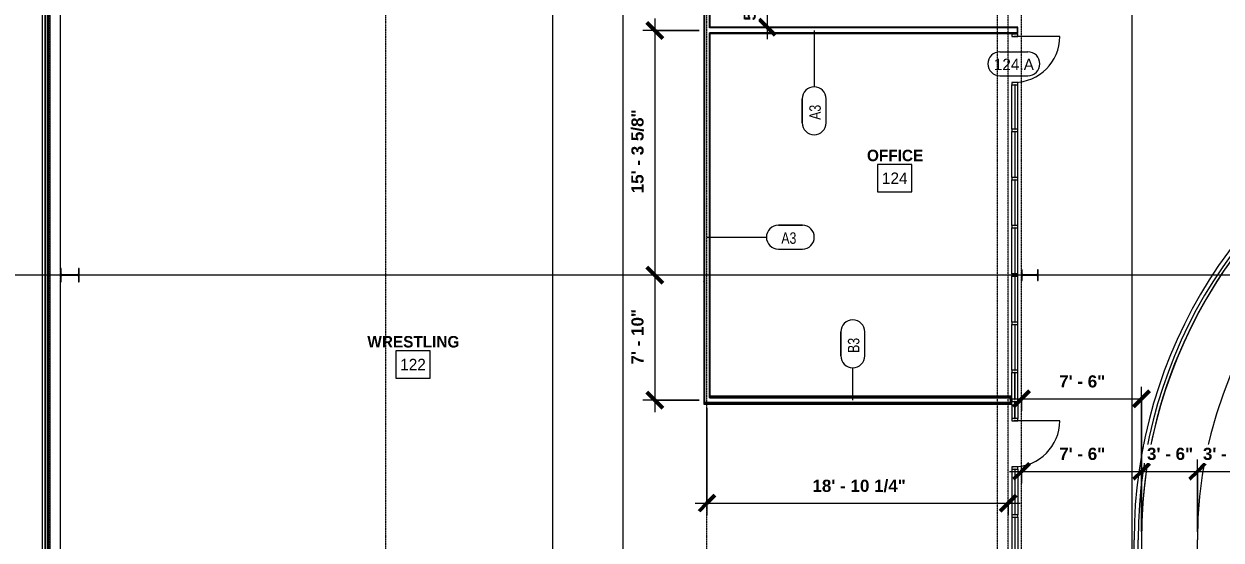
# Model space of a CAD drawing. Header units: inches. Extents: x 21592 to 24810, y -23179 to -20467.
# Drawn here: x 22042 to 22941, y -21584 to -21197 of the extents above; entities that cross this region are included whole.
import ezdxf

# ---------------------------------------------------------------- set-up
doc = ezdxf.new("R2010")
doc.units = ezdxf.units.IN
doc.header["$MEASUREMENT"] = 0
doc.linetypes.add('Grid Line 1_2_', pattern=[0.875, 0.5, -0.125, 0.125, -0.125])
for name, color, linetype, lineweight in [('A-ANNO-DIMS', 211, 'Continuous', 9), ('A-ANNO-DIMS-96', 211, 'Continuous', 9), ('A-AREA-IDEN', 2, 'Continuous', 9), ('A-DOOR', 31, 'Continuous', 20), ('A-DOOR-IDEN', 31, 'Continuous', 9), ('A-FLOR', 192, 'Continuous', 20), ('A-FLOR-HRAL', 11, 'Continuous', 20), ('A-FLOR-OTLN', 90, 'Continuous', 140), ('A-GLAZ-CURT', 52, 'Continuous', 20), ('A-GLAZ-CWMG', 51, 'Continuous', 20), ('A-WALL', 113, 'Continuous', 20), ('A-WALL-IDEN', 211, 'Continuous', 9), ('A-WALL-PATT', 111, 'Continuous', 50), ('G-ANNO-SYMB', 111, 'Continuous', 9), ('I-WALL', 2, 'Continuous', 20), ('L-SITE-WALL', 31, 'Continuous', 20), ('S-BEAM', 12, 'Continuous', 20), ('S-COLS', 52, 'Continuous', 20), ('S-GRID', 1, 'Continuous', 9)]:
    doc.layers.add(name, color=color, linetype=linetype, lineweight=lineweight)
doc.styles.add('Arial_B', font='arialbd.ttf', dxfattribs={"height": 9.132806})
doc.styles.add('Century Gothic', font='GOTHIC.TTF', dxfattribs={"height": 8.622671})
doc.styles.add('Century Gothic_1', font='GOTHIC.TTF', dxfattribs={"width": 0.8, "height": 8.622671})
doc.styles.add('Century Gothic_B', font='GOTHICB.TTF', dxfattribs={"height": 8.616719})
doc.dimstyles.new('OD_Dimension', dxfattribs={"dimscale": 12, "dimtxt": 9, "dimasz": 1, "dimexe": 0.75, "dimexo": 0.5, "dimgap": 0.5, "dimtad": 1, "dimdec": 3, "dimrnd": 0.125, "dimzin": 1, "dimdsep": 46, "dimlunit": 4, "dimtxsty": 'Arial_B', "dimblk1": 'OBLIQUE', "dimblk2": 'OBLIQUE', "dimsah": 1, "dimcen": 0.09, "dimdle": 0.75, "dimazin": 0, "dimtfac": 1, "dimtdec": 4, "dimtix": 1, "dimtmove": 0, "dimatfit": 3, "dimfxl": 1, "dimtvp": 1, "dimtfill": 1, "dimfrac": 2, "dimtolj": 1, "dimtzin": 0, "dimlwd": 13, "dimlwe": 13, "dimarcsym": 2})
doc.dimstyles.new('OD_Dimension_2', dxfattribs={"dimscale": 12, "dimtxt": 9, "dimasz": 1, "dimexe": 0.75, "dimexo": 0.5, "dimgap": 0.5, "dimtad": 1, "dimdec": 3, "dimrnd": 0.125, "dimzin": 1, "dimdsep": 46, "dimlunit": 4, "dimtxsty": 'Arial_B', "dimblk1": 'OBLIQUE', "dimblk2": 'OBLIQUE', "dimsah": 1, "dimcen": 0.09, "dimdle": 0.75, "dimazin": 0, "dimtfac": 1, "dimtdec": 4, "dimtix": 1, "dimtmove": 0, "dimatfit": 3, "dimfxl": 1, "dimtvp": 1, "dimtfill": 1, "dimfrac": 2, "dimtolj": 1, "dimtzin": 0, "dimlwd": 13, "dimlwe": 13, "dimarcsym": 2})
doc.dimstyles.new('OD_Dimension_3', dxfattribs={"dimscale": 12, "dimtxt": 9, "dimasz": 1, "dimexe": 0.75, "dimexo": 0.5, "dimgap": 0.5, "dimtad": 1, "dimdec": 3, "dimrnd": 0.125, "dimzin": 1, "dimdsep": 46, "dimlunit": 4, "dimtxsty": 'Arial_B', "dimblk1": 'OBLIQUE', "dimblk2": 'OBLIQUE', "dimsah": 1, "dimcen": 0.09, "dimdle": 0.75, "dimazin": 0, "dimtfac": 1, "dimtdec": 4, "dimtix": 1, "dimtmove": 0, "dimatfit": 3, "dimfxl": 1, "dimtvp": 1, "dimtfill": 1, "dimfrac": 2, "dimtolj": 1, "dimtzin": 0, "dimlwd": 13, "dimlwe": 13, "dimarcsym": 2})
pattern_1 = [(45, (0, 0), (-9.503515, 9.503515), []), (45, (0, 14.4), (-9.503515, 9.503515), [])]
pattern_2 = [(0, (0, 0), (30.72, 7.68), [1.267, -21.773, 1.267, -21.773, -122.88]), (0, (0, 0), (30.72, 7.68), [-46.08, 1.267, -44.813, 1.267, -21.773, -53.76]), (0, (0, 0), (30.72, 7.68), [-115.2, 1.267, -14.093, 1.267, -37.133]), (120, (11.52, 3.84), (-22.0110751, 22.7643004), [1.267, -21.773, 1.267, -21.773, -122.88]), (120, (11.52, 3.84), (-22.0110751, 22.7643004), [-46.08, 1.267, -44.813, 1.267, -21.773, -53.76]), (120, (11.52, 3.84), (-22.0110751, 22.7643004), [-115.2, 1.267, -14.093, 1.267, -37.133]), (240, (15.36, 19.2), (-8.7089249, -30.4443004), [1.267, -21.773, 1.267, -21.773, -122.88]), (240, (15.36, 19.2), (-8.7089249, -30.4443004), [-46.08, 1.267, -44.813, 1.267, -21.773, -53.76]), (240, (15.36, 19.2), (-8.7089249, -30.4443004), [-115.2, 1.267, -14.093, 1.267, -37.133])]

# ---------------------------------------------------------------- blocks, each defined once
blk = doc.blocks.new('Rectangular Mullion - Profile_Polycarbonate_Lower-1836398-Enlarged First Floor Plan _West_')
at = {"layer": 'A-GLAZ-CWMG', "color": 43, "lineweight": 13}
for p, q in [((22058.04, -21185.12), (22058.46, -21185.12)), ((22058.04, -21646.43), (22058.04, -21185.12)), ((22060.04, -21185.12), (22060.54, -21185.12)), ((22060.54, -21646.43), (22060.54, -21185.12))]:
    blk.add_line(p, q, dxfattribs=at)
at = {"layer": 'A-GLAZ-CWMG', "color": 10, "lineweight": 13}
for p, q in [((22058.46, -21185.12), (22060.04, -21185.12)), ((22058.46, -21646.43), (22058.46, -21185.12)), ((22060.04, -21646.43), (22060.04, -21185.12)), ((22060.04, -21646.43), (22058.46, -21646.43))]:
    blk.add_line(p, q, dxfattribs=at)
blk = doc.blocks.new('Top Rail Type - Top Rail_Internal_-939601-Enlarged First Floor Plan _West_')
at = {"layer": 'A-FLOR-HRAL', "color": 43, "lineweight": 13}
for p, q in [((22875.87, -21898.78), (22875.87, -21583.81)), ((22878.91, -21898.78), (22878.91, -21583.81))]:
    blk.add_line(p, q, dxfattribs=at)
for radius, start in [(365.52, 115.441), (362.48, 115.13728)]:
    blk.add_arc((23241.39, -21583.81), radius, start, 180, dxfattribs=at)
blk = doc.blocks.new('Girt_C - 8_D-1405510-Enlarged First Floor Plan _West_')
at = {"layer": 'S-BEAM', "color": 43, "lineweight": 13}
for p, q in [((22061.64, -21143.68), (22061.64, -21646.84)), ((22069.64, -21380.05), (22069.64, -21148.8)), ((22069.64, -21621.3), (22069.64, -21390.05)), ((22069.64, -21646.84), (22069.64, -21631.3)), ((22069.25, -21647.23), (22062.03, -21647.23))]:
    blk.add_line(p, q, dxfattribs=at)
blk = doc.blocks.new('Door_Single_Storefront - one-1371409-Enlarged First Floor Plan _West_')
at = {"layer": 'A-DOOR', "color": 43, "lineweight": 13}
blk.add_line((-17.21875, 34.4375), (-17.21875, 0), dxfattribs=at)
blk.add_arc((-17.21875, 0), 34.4375, 360, 90, dxfattribs=at)
blk = doc.blocks.new('System Panel - Interior Glazing-1220306-Enlarged First Floor Plan _West_')
at = {"layer": 'A-GLAZ-CURT', "color": 7}
for p, q in [((17.21875, 0.9375), (-17.21875, 0.9375)), ((-17.21875, 0.9375), (-17.21875, 0.5625)), ((-17.21875, 0.5625), (17.21875, 0.5625)), ((17.21875, 0.5625), (17.21875, 0.9375))]:
    blk.add_line(p, q, dxfattribs=at)
blk = doc.blocks.new('Rectangular Mullion - Interior 1_75_ x 4_5_-1214730-Enlarged First Floor Plan _West_')
at = {"layer": 'A-GLAZ-CWMG', "color": 43, "lineweight": 13}
for p, q in [((22799.52, -22650.74), (22799.52, -22616.3)), ((22804.02, -22650.74), (22804.02, -22616.3))]:
    blk.add_line(p, q, dxfattribs=at)
blk = doc.blocks.new('Rectangular Mullion - Interior 1_75_ x 4_5_-1835424-Enlarged First Floor Plan _West_')
at = {"layer": 'A-GLAZ-CWMG', "color": 7}
for p, q in [((0, 1.5), (-1.75, 1.5)), ((-1.75, 1.5), (-1.75, -3)), ((0, -3), (0, 1.5)), ((-1.75, -3), (0, -3))]:
    blk.add_line(p, q, dxfattribs=at)
blk = doc.blocks.new('Rectangular Mullion - Interior 1_75_ x 4_5_-1220285-Enlarged First Floor Plan _West_')
at = {"layer": 'A-GLAZ-CWMG', "color": 7}
for p, q in [((-0.875, 1.5), (0.875, 1.5)), ((-0.875, -3), (-0.875, 1.5)), ((0.875, 1.5), (0.875, -3)), ((0.875, -3), (-0.875, -3))]:
    blk.add_line(p, q, dxfattribs=at)
blk = doc.blocks.new('System Panel - Interior Glazing-1870418-Enlarged First Floor Plan _West_')
at = {"layer": 'A-GLAZ-CURT', "color": 7}
for p, q in [((9.94, 0.94), (-9.94, 0.94)), ((-9.94, 0.94), (-9.94, 0.56)), ((-9.94, 0.56), (9.94, 0.56)), ((9.94, 0.56), (9.94, 0.94))]:
    blk.add_line(p, q, dxfattribs=at)
blk = doc.blocks.new('Rectangular Mullion - Interior 1_75_ x 4_5_-1870416-Enlarged First Floor Plan _West_')
at = {"layer": 'A-GLAZ-CWMG', "color": 43, "lineweight": 13}
for p, q in [((22784.14, -21476.05), (22784.14, -21458.3)), ((22788.64, -21478.18), (22788.64, -21458.3))]:
    blk.add_line(p, q, dxfattribs=at)
blk = doc.blocks.new('System Panel - Interior Glazing-1835623-Enlarged First Floor Plan _West_')
at = {"layer": 'A-GLAZ-CURT', "color": 7}
for p, q in [((16.71875, 0.9375), (-16.71875, 0.9375)), ((-16.71875, 0.9375), (-16.71875, 0.5625)), ((-16.71875, 0.5625), (16.71875, 0.5625)), ((16.71875, 0.5625), (16.71875, 0.9375))]:
    blk.add_line(p, q, dxfattribs=at)
blk = doc.blocks.new('Rectangular Mullion - Interior 1_75_ x 4_5_-1835621-Enlarged First Floor Plan _West_')
at = {"layer": 'A-GLAZ-CWMG', "color": 43, "lineweight": 13}
for p, q in [((22784.14, -21275.62), (22784.14, -21242.18)), ((22788.64, -21275.62), (22788.64, -21242.18))]:
    blk.add_line(p, q, dxfattribs=at)
blk = doc.blocks.new('Rectangular Mullion - Interior 1_75_ x 4_5_-1314720-Enlarged First Floor Plan _West_')
at = {"layer": 'A-GLAZ-CWMG', "color": 7}
for p, q in [((-0.875, 1.5), (0.875, 1.5)), ((-0.875, -3), (-0.875, 1.5)), ((0.875, 1.5), (0.875, -3)), ((0.875, -3), (-0.875, -3))]:
    blk.add_line(p, q, dxfattribs=at)
blk = doc.blocks.new('Rectangular Mullion - Interior 1_75_ x 4_5_-1220307-Enlarged First Floor Plan _West_')
at = {"layer": 'A-GLAZ-CWMG', "color": 7}
for p, q in [((-1.75, 1.5), (0, 1.5)), ((-1.75, -3), (-1.75, 1.5)), ((0, 1.5), (0, -3)), ((0, -3), (-1.75, -3))]:
    blk.add_line(p, q, dxfattribs=at)
blk = doc.blocks.new('System Panel - Interior Glazing-1220293-Enlarged First Floor Plan _West_')
at = {"layer": 'A-GLAZ-CURT', "color": 7}
for p, q in [((17.21875, -0.5625), (-17.21875, -0.5625)), ((-17.21875, -0.5625), (-17.21875, -0.9375)), ((-17.21875, -0.9375), (17.21875, -0.9375)), ((17.21875, -0.9375), (17.21875, -0.5625))]:
    blk.add_line(p, q, dxfattribs=at)
blk = doc.blocks.new('System Panel - Interior Glazing-1870824-Enlarged First Floor Plan _West_')
at = {"layer": 'A-GLAZ-CURT', "color": 7}
for p, q in [((17.21875, -0.5625), (-17.21875, -0.5625)), ((-17.21875, -0.5625), (-17.21875, -0.9375)), ((-17.21875, -0.9375), (17.21875, -0.9375)), ((17.21875, -0.9375), (17.21875, -0.5625))]:
    blk.add_line(p, q, dxfattribs=at)
blk = doc.blocks.new('Rectangular Mullion - Interior 1_75_ x 4_5_-1179494-Enlarged First Floor Plan _West_')
at = {"layer": 'A-GLAZ-CWMG', "color": 43, "lineweight": 13}
for p, q in [((24208.58, -22362.3), (24243.02, -22362.3)), ((24208.58, -22366.8), (24243.02, -22366.8))]:
    blk.add_line(p, q, dxfattribs=at)
blk = doc.blocks.new('Rectangular Mullion - Interior 1_75_ x 4_5_-1220290-Enlarged First Floor Plan _West_')
at = {"layer": 'A-GLAZ-CWMG', "color": 7}
for p, q in [((-0.875, 3), (0.875, 3)), ((-0.875, -1.5), (-0.875, 3)), ((0.875, 3), (0.875, -1.5)), ((0.875, -1.5), (-0.875, -1.5))]:
    blk.add_line(p, q, dxfattribs=at)
blk = doc.blocks.new('Door_Single_Storefront - one-1371407-Enlarged First Floor Plan _West_')
at = {"layer": 'A-DOOR', "color": 43, "lineweight": 13}
blk.add_line((-17.21875, 34.4375), (-17.21875, 0), dxfattribs=at)
blk.add_arc((-17.21875, 0), 34.4375, 360, 90, dxfattribs=at)
blk = doc.blocks.new('Rectangular Mullion - Interior 1_75_ x 4_5_-1870858-Enlarged First Floor Plan _West_')
at = {"layer": 'A-GLAZ-CWMG', "color": 43, "lineweight": 13}
for p, q in [((22784.14, -21530.68), (22784.14, -21565.12)), ((22788.64, -21530.68), (22788.64, -21565.12))]:
    blk.add_line(p, q, dxfattribs=at)
blk = doc.blocks.new('System Panel - Interior Glazing-1870739-Enlarged First Floor Plan _West_')
at = {"layer": 'A-GLAZ-CURT', "color": 7}
for p, q in [((6.41, -0.56), (-6.41, -0.56)), ((-6.41, -0.56), (-6.41, -0.94)), ((-6.41, -0.94), (6.41, -0.94)), ((6.41, -0.94), (6.41, -0.56))]:
    blk.add_line(p, q, dxfattribs=at)
blk = doc.blocks.new('Rectangular Mullion - Interior 1_75_ x 4_5_-1870859-Enlarged First Floor Plan _West_')
at = {"layer": 'A-GLAZ-CWMG', "color": 43, "lineweight": 13}
for p, q in [((22784.14, -21482.05), (22784.14, -21492.74)), ((22788.64, -21479.93), (22788.64, -21492.74))]:
    blk.add_line(p, q, dxfattribs=at)
blk = doc.blocks.new('DIMBLOCK8-Enlarged First Floor Plan _West_')
at = {"layer": 'A-ANNO-DIMS-96', "lineweight": 50}
for p, q in [((22516.03, -21201.37), (22510.03, -21195.37)), ((22516.03, -21201.37), (22522.03, -21207.37)), ((22516.03, -21385.05), (22510.03, -21379.05)), ((22516.03, -21385.05), (22522.03, -21391.05))]:
    blk.add_line(p, q, dxfattribs=at)
at = {"layer": 'A-ANNO-DIMS-96', "lineweight": 13}
for p, q in [((22516.03, -21192.37), (22516.03, -21385.05)), ((22549.14, -21201.37), (22507.03, -21201.37)), ((22516.03, -21201.37), (22549.14, -21201.37)), ((22518.52, -21385.05), (22507.03, -21385.05)), ((22516.03, -21385.05), (22518.52, -21385.05))]:
    blk.add_line(p, q, dxfattribs=at)
at = {"layer": 'A-ANNO-DIMS-96', "color": 0, "lineweight": 13, "insert": (22498.33, -21323.71), "char_height": 9.1328, "width": 73.2, "attachment_point": 1, "rotation": 90, "line_spacing_factor": 0.938532, "style": 'Arial_B', "bg_fill": 3, "box_fill_scale": 1.25, "bg_fill_color": 0, "bg_fill_transparency": 0}
blk.add_mtext('15\' - 3 5/8"', dxfattribs=at)
blk = doc.blocks.new('_Oblique')
at = {"color": 0, "linetype": 'ByBlock', "lineweight": -2}
blk.add_line((-0.5, -0.5), (0.5, 0.5), dxfattribs=at)
blk = doc.blocks.new('DIMBLOCK9-Enlarged First Floor Plan _West_')
at = {"layer": 'A-ANNO-DIMS-96', "lineweight": 50}
for p, q in [((22516.03, -21385.05), (22510.03, -21379.05)), ((22516.03, -21385.05), (22522.03, -21391.05)), ((22516.03, -21479.05), (22510.03, -21473.05)), ((22516.03, -21479.05), (22522.03, -21485.05))]:
    blk.add_line(p, q, dxfattribs=at)
at = {"layer": 'A-ANNO-DIMS-96', "lineweight": 13}
for p, q in [((22518.52, -21385.05), (22507.03, -21385.05)), ((22516.03, -21385.05), (22516.03, -21488.05)), ((22516.03, -21385.05), (22518.52, -21385.05)), ((22549.14, -21479.05), (22507.03, -21479.05)), ((22516.03, -21479.05), (22549.14, -21479.05))]:
    blk.add_line(p, q, dxfattribs=at)
at = {"layer": 'A-ANNO-DIMS-96', "color": 0, "lineweight": 13, "insert": (22498.33, -21452.27), "char_height": 9.133, "width": 48.5143, "attachment_point": 1, "rotation": 90, "line_spacing_factor": 0.938532, "style": 'Arial_B', "bg_fill": 3, "box_fill_scale": 1.25, "bg_fill_color": 0, "bg_fill_transparency": 0}
blk.add_mtext('7\' - 10"', dxfattribs=at)
blk = doc.blocks.new('Wall Tag - 1_4_-1369832-Enlarged First Floor Plan _West_')
at = {"layer": 'A-WALL-IDEN', "color": 153}
for p, q in [((-0.0822, 0.0968), (0.1053, 0.0968)), ((0.1053, 0.0968), (-0.0822, 0.0968)), ((-0.0822, -0.0907), (0.1053, -0.0907)), ((-0.0822, -0.0907), (0.1053, -0.0907))]:
    blk.add_line(p, q, dxfattribs=at)
for centre, start, end in [((-0.0822, 0.0031), 90, 270), ((-0.0822, 0.0031), 90, 270), ((0.1053, 0.0031), 270, 90), ((0.1053, 0.0031), 270, 90)]:
    blk.add_arc(centre, 0.0937, start, end, dxfattribs=at)
blk = doc.blocks.new('DIMBLOCK21-Enlarged First Floor Plan _West_')
at = {"layer": 'A-ANNO-DIMS-96', "lineweight": 13}
for p, q in [((22600.28, -21126.18), (22600.28, -21207.93)), ((22602.77, -21135.18), (22591.28, -21135.18)), ((22600.28, -21135.18), (22602.77, -21135.18)), ((22602.77, -21198.93), (22591.28, -21198.93)), ((22600.28, -21198.93), (22602.77, -21198.93))]:
    blk.add_line(p, q, dxfattribs=at)
at = {"layer": 'A-ANNO-DIMS-96', "lineweight": 50}
for p, q in [((22600.28, -21135.18), (22594.28, -21129.18)), ((22600.28, -21135.18), (22606.28, -21141.18)), ((22600.28, -21198.93), (22594.28, -21192.93)), ((22600.28, -21198.93), (22606.28, -21204.93))]:
    blk.add_line(p, q, dxfattribs=at)
at = {"layer": 'A-ANNO-DIMS-96', "color": 0, "lineweight": 13, "insert": (22582.58, -21194.12), "char_height": 9.1328, "width": 64.9714, "attachment_point": 1, "rotation": 90, "line_spacing_factor": 0.938532, "style": 'Arial_B', "bg_fill": 3, "box_fill_scale": 1.25, "bg_fill_color": 0, "bg_fill_transparency": 0}
blk.add_mtext('5\' - 3 3/4"', dxfattribs=at)
blk = doc.blocks.new('DIMBLOCK36-Enlarged First Floor Plan _West_')
at = {"layer": 'A-ANNO-DIMS-96', "lineweight": 50}
for p, q in [((22791.39, -21532.43), (22797.39, -21526.43)), ((22881.39, -21532.43), (22887.39, -21526.43)), ((22791.39, -21532.43), (22785.39, -21538.43)), ((22881.39, -21532.43), (22875.39, -21538.43))]:
    blk.add_line(p, q, dxfattribs=at)
at = {"layer": 'A-ANNO-DIMS-96', "lineweight": 13}
for p, q in [((22791.39, -21529.95), (22791.39, -21541.43)), ((22791.39, -21532.43), (22791.39, -21529.95)), ((22881.39, -21577.81), (22881.39, -21523.43)), ((22782.39, -21532.43), (22881.39, -21532.43)), ((22881.39, -21532.43), (22881.39, -21577.81))]:
    blk.add_line(p, q, dxfattribs=at)
at = {"layer": 'A-ANNO-DIMS-96', "color": 0, "lineweight": 13, "insert": (22819.6, -21514.73), "char_height": 9.133, "width": 40.2857, "attachment_point": 1, "line_spacing_factor": 0.938532, "style": 'Arial_B', "bg_fill": 3, "box_fill_scale": 1.25, "bg_fill_color": 0, "bg_fill_transparency": 0}
blk.add_mtext('7\' - 6"', dxfattribs=at)
blk = doc.blocks.new('DIMBLOCK37-Enlarged First Floor Plan _West_')
at = {"layer": 'A-ANNO-DIMS-96', "lineweight": 13}
for p, q in [((22881.39, -21577.81), (22881.39, -21523.43)), ((22923.39, -21577.81), (22923.39, -21523.43)), ((22881.39, -21532.43), (22923.39, -21532.43)), ((22881.39, -21532.43), (22881.39, -21577.81)), ((22923.39, -21532.43), (22923.39, -21577.81))]:
    blk.add_line(p, q, dxfattribs=at)
at = {"layer": 'A-ANNO-DIMS-96', "lineweight": 50}
for p, q in [((22881.39, -21532.43), (22887.39, -21526.43)), ((22923.39, -21532.43), (22929.39, -21526.43)), ((22881.39, -21532.43), (22875.39, -21538.43)), ((22923.39, -21532.43), (22917.39, -21538.43))]:
    blk.add_line(p, q, dxfattribs=at)
at = {"layer": 'A-ANNO-DIMS-96', "color": 0, "lineweight": 13, "insert": (22885.6, -21514.73), "char_height": 9.133, "width": 40.2857, "attachment_point": 1, "line_spacing_factor": 0.938532, "style": 'Arial_B', "bg_fill": 3, "box_fill_scale": 1.25, "bg_fill_color": 0, "bg_fill_transparency": 0}
blk.add_mtext('3\' - 6"', dxfattribs=at)
blk = doc.blocks.new('DIMBLOCK38-Enlarged First Floor Plan _West_')
at = {"layer": 'A-ANNO-DIMS-96', "lineweight": 13}
for p, q in [((22923.39, -21577.81), (22923.39, -21523.43)), ((22965.39, -21577.81), (22965.39, -21523.43)), ((22923.39, -21532.43), (22965.39, -21532.43)), ((22923.39, -21532.43), (22923.39, -21577.81)), ((22965.39, -21532.43), (22965.39, -21577.81))]:
    blk.add_line(p, q, dxfattribs=at)
at = {"layer": 'A-ANNO-DIMS-96', "lineweight": 50}
for p, q in [((22923.39, -21532.43), (22929.39, -21526.43)), ((22965.39, -21532.43), (22971.39, -21526.43)), ((22923.39, -21532.43), (22917.39, -21538.43)), ((22965.39, -21532.43), (22959.39, -21538.43))]:
    blk.add_line(p, q, dxfattribs=at)
at = {"layer": 'A-ANNO-DIMS-96', "color": 0, "lineweight": 13, "insert": (22927.6, -21514.73), "char_height": 9.133, "width": 40.2857, "attachment_point": 1, "line_spacing_factor": 0.938532, "style": 'Arial_B', "bg_fill": 3, "box_fill_scale": 1.25, "bg_fill_color": 0, "bg_fill_transparency": 0}
blk.add_mtext('3\' - 6"', dxfattribs=at)
blk = doc.blocks.new('DIMBLOCK53-Enlarged First Floor Plan _West_')
at = {"layer": 'A-ANNO-DIMS-96', "lineweight": 13}
for p, q in [((22881.39, -21577.81), (22881.39, -21469.04)), ((22782.39, -21478.04), (22881.39, -21478.04)), ((22791.39, -21475.55), (22791.39, -21487.04)), ((22791.39, -21478.04), (22791.39, -21475.55)), ((22881.39, -21478.04), (22881.39, -21577.81))]:
    blk.add_line(p, q, dxfattribs=at)
at = {"layer": 'A-ANNO-DIMS-96', "lineweight": 50}
for p, q in [((22791.39, -21478.04), (22785.39, -21484.04)), ((22791.39, -21478.04), (22797.39, -21472.04)), ((22881.39, -21478.04), (22875.39, -21484.04)), ((22881.39, -21478.04), (22887.39, -21472.04))]:
    blk.add_line(p, q, dxfattribs=at)
at = {"layer": 'A-ANNO-DIMS-96', "color": 0, "lineweight": 13, "insert": (22819.6, -21460.33), "char_height": 9.133, "width": 40.2857, "attachment_point": 1, "line_spacing_factor": 0.938532, "style": 'Arial_B', "bg_fill": 3, "box_fill_scale": 1.25, "bg_fill_color": 0, "bg_fill_transparency": 0}
blk.add_mtext('7\' - 6"', dxfattribs=at)
blk = doc.blocks.new('Door Tag - Door Tag-4658-Enlarged First Floor Plan _West_')
at = {"layer": 'A-DOOR-IDEN', "color": 153}
for p, q in [((-0.109375, 0.09375), (0.109375, 0.09375)), ((-0.109375, -0.09375), (0.109375, -0.09375))]:
    blk.add_line(p, q, dxfattribs=at)
for centre, start, end in [((-0.109375, 0), 90, 270), ((0.109375, 0), 270, 90)]:
    blk.add_arc(centre, 0.09375, start, end, dxfattribs=at)
blk = doc.blocks.new('DIMBLOCK67-Enlarged First Floor Plan _West_')
at = {"layer": 'A-ANNO-DIMS-96', "lineweight": 13}
for p, q in [((22555.14, -21485.05), (22555.14, -21565.43)), ((22555.14, -21556.43), (22555.14, -21485.05)), ((22546.14, -21556.43), (22790.39, -21556.43)), ((22781.39, -21553.95), (22781.39, -21565.43)), ((22781.39, -21556.43), (22781.39, -21553.95))]:
    blk.add_line(p, q, dxfattribs=at)
at = {"layer": 'A-ANNO-DIMS-96', "lineweight": 50}
for p, q in [((22555.14, -21556.43), (22549.14, -21562.43)), ((22555.14, -21556.43), (22561.14, -21550.43)), ((22781.39, -21556.43), (22775.39, -21562.43)), ((22781.39, -21556.43), (22787.39, -21550.43))]:
    blk.add_line(p, q, dxfattribs=at)
at = {"layer": 'A-ANNO-DIMS-96', "color": 0, "lineweight": 13, "insert": (22634.34, -21538.73), "char_height": 9.1328, "width": 81.4286, "attachment_point": 1, "line_spacing_factor": 0.938532, "style": 'Arial_B', "bg_fill": 3, "box_fill_scale": 1.25, "bg_fill_color": 0, "bg_fill_transparency": 0}
blk.add_mtext('18\' - 10 1/4"', dxfattribs=at)

msp = doc.modelspace()

# ---------------------------------------------------------------- hatches: boundary and pattern name
at = {"layer": 'A-WALL-PATT', "lineweight": 9}
h = msp.add_hatch(dxfattribs=at)
h.set_pattern_fill('FP_11', color=8, style=0, pattern_type=2)
h.set_pattern_definition(pattern_2)
h.paths.add_polyline_path([(22553.3277, -21480.8028), (22553.3277, -21174.3966), (22555.1402, -21174.3966), (22555.1402, -21173.7716), (22552.7027, -21173.7716), (22552.7027, -21480.8028)], flags=0)
h.paths.add_polyline_path([(22555.1402, -21139.3341), (22555.1402, -21138.7091), (22553.3277, -21138.7091), (22553.3277, -20899.5528), (22552.7027, -20899.5528), (22552.7027, -21139.3341)], flags=0)
h = msp.add_hatch(dxfattribs=at)
h.set_pattern_fill('FP_11', color=8, style=0, pattern_type=2)
h.set_pattern_definition(pattern_2)
h.paths.add_polyline_path([(22557.5777, -21476.0528), (22557.5777, -21203.1778), (22556.9527, -21203.1778), (22556.9527, -21476.0528)], flags=0)
h.paths.add_polyline_path([(22557.5777, -21199.5528), (22557.5777, -21173.7716), (22555.1402, -21173.7716), (22555.1402, -21174.3966), (22556.9527, -21174.3966), (22556.9527, -21199.5528)], flags=0)
h.paths.add_polyline_path([(22557.5777, -21139.3341), (22557.5777, -21134.5528), (22556.9527, -21134.5528), (22556.9527, -21138.7091), (22555.1402, -21138.7091), (22555.1402, -21139.3341)], flags=0)
h.paths.add_polyline_path([(22556.9527, -21130.9278), (22557.5777, -21130.9278), (22557.5777, -20899.5528), (22553.3277, -20899.5528), (22553.3277, -20900.1778), (22556.9527, -20900.1778), (22556.9527, -21097.329)], flags=0)
h = msp.add_hatch(dxfattribs=at)
h.set_pattern_fill('FP_11', color=8, style=0, pattern_type=2)
h.set_pattern_definition(pattern_2)
h.paths.add_polyline_path([(22788.0142, -21199.5528), (22788.6392, -21199.5528), (22788.6392, -21198.9278), (22557.5777, -21198.9278), (22557.5777, -21199.5528)], flags=0)
h = msp.add_hatch(dxfattribs=at)
h.set_pattern_fill('FP_11', color=8, style=0, pattern_type=2)
h.set_pattern_definition(pattern_2)
h.paths.add_polyline_path([(22788.6392, -21203.8028), (22788.6392, -21199.5528), (22788.0142, -21199.5528), (22788.0142, -21203.1778), (22557.5777, -21203.1778), (22557.5777, -21203.8028)], flags=0)
h = msp.add_hatch(dxfattribs=at)
h.set_pattern_fill('FP_11', color=8, style=0, pattern_type=2)
h.set_pattern_definition(pattern_2)
h.paths.add_polyline_path([(22552.7027, -21482.0528), (22784.1392, -21482.0528), (22784.1392, -21476.6778), (22783.5142, -21476.6778), (22783.5142, -21481.4278), (22552.7027, -21481.4278)], flags=0)
h = msp.add_hatch(dxfattribs=at)
h.set_pattern_fill('FP_11', color=8, style=0, pattern_type=2)
h.set_pattern_definition(pattern_2)
h.paths.add_polyline_path([(22552.7027, -21481.4278), (22783.5142, -21481.4278), (22783.5142, -21477.3028), (22782.8892, -21477.3028), (22782.8892, -21480.8028), (22552.7027, -21480.8028)], flags=0)
h = msp.add_hatch(dxfattribs=at)
h.set_pattern_fill('FP_11', color=8, style=0, pattern_type=2)
h.set_pattern_definition(pattern_2)
h.paths.add_polyline_path([(22783.5142, -21476.6778), (22784.1392, -21476.6778), (22784.1392, -21476.0528), (22556.9527, -21476.0528), (22556.9527, -21476.6778), (22681.6291, -21476.6778)], flags=0)
h = msp.add_hatch(dxfattribs=at)
h.set_pattern_fill('FP_11', color=8, style=0, pattern_type=2)
h.set_pattern_definition(pattern_2)
h.paths.add_polyline_path([(22782.8892, -21477.3028), (22783.5142, -21477.3028), (22783.5142, -21476.6778), (22556.9527, -21476.6778), (22556.9527, -21477.3028), (22681.6291, -21477.3028)], flags=0)
at = {"layer": 'S-COLS', "lineweight": 9}
h = msp.add_hatch(dxfattribs=at)
h.set_pattern_fill('FP_6', color=8, style=0, pattern_type=2)
h.set_pattern_definition(pattern_1)
h.paths.add_polyline_path([(22083.2066, -21390.0528), (22083.6402, -21390.0528), (22083.6402, -21380.0528), (22083.2066, -21380.0528), (22083.2066, -21384.2169), (22083.0041, -21384.7058), (22082.5152, -21384.9083), (22070.7652, -21384.9083), (22070.2763, -21384.7058), (22070.0738, -21384.2169), (22070.0738, -21380.0528), (22069.6402, -21380.0528), (22069.6402, -21390.0528), (22070.0738, -21390.0528), (22070.0738, -21385.8887), (22070.2763, -21385.3998), (22070.7652, -21385.1973), (22082.5152, -21385.1973), (22083.0041, -21385.3998), (22083.2066, -21385.8887)], flags=0)
h = msp.add_hatch(dxfattribs=at)
h.set_pattern_fill('FP_6', color=8, style=0, pattern_type=2)
h.set_pattern_definition(pattern_1)
h.paths.add_polyline_path([(22803.4566, -21389.0528), (22803.8902, -21389.0528), (22803.8902, -21381.0528), (22803.4566, -21381.0528), (22803.4566, -21384.2169), (22803.2541, -21384.7058), (22802.7652, -21384.9083), (22792.5152, -21384.9083), (22792.0263, -21384.7058), (22791.8238, -21384.2169), (22791.8238, -21381.0528), (22791.3902, -21381.0528), (22791.3902, -21389.0528), (22791.8238, -21389.0528), (22791.8238, -21385.8887), (22792.0263, -21385.3998), (22792.5152, -21385.1973), (22802.7652, -21385.1973), (22803.2541, -21385.3998), (22803.4566, -21385.8887)], flags=0)

# ---------------------------------------------------------------- linework, layer by layer
at = {"layer": 'A-AREA-IDEN', "flags": 128}
for points in [[(22683.2621, -21302.0119), (22683.2621, -21322.5833), (22708.9721, -21322.5833), (22708.9721, -21302.0119)], [(22321.4979, -21441.8598), (22321.4979, -21462.4313), (22347.2079, -21462.4313), (22347.2079, -21441.8598)]]:
    msp.add_lwpolyline(points, close=True, dxfattribs=at)
at = {"layer": 'A-FLOR', "color": 43, "lineweight": 13}
msp.add_line((22881.3892, -21583.8101), (22881.3892, -21898.78), dxfattribs=at)
msp.add_arc((23241.3892, -21583.8101), 360, 115.5908464, 180, dxfattribs=at)
at = {"layer": 'A-FLOR-OTLN', "color": 43, "lineweight": 13}
msp.add_line((22923.3892, -21898.78), (22923.3892, -21583.8101), dxfattribs=at)
for radius in [360, 318]:
    msp.add_arc((23241.3892, -21583.8101), radius, 90, 180, dxfattribs=at)
at = {"layer": 'A-WALL', "color": 7}
for p, q in [((22553.3277, -21174.3966), (22553.3277, -21480.8028)), ((22556.9527, -21199.5528), (22556.9527, -21174.3966)), ((22058.4627, -21182.4278), (22058.4627, -21649.1153)), ((22060.0375, -21649.1153), (22060.0375, -21182.4278)), ((22788.0142, -21199.5528), (22556.9527, -21199.5528)), ((22788.0142, -21203.1778), (22556.9527, -21203.1778)), ((22556.9527, -21477.3028), (22556.9527, -21203.1778)), ((22788.0142, -21199.5528), (22788.0142, -21203.1778)), ((22556.9527, -21476.6778), (22783.5142, -21476.6778)), ((22556.9527, -21477.3028), (22782.8892, -21477.3028)), ((22782.8892, -21477.3028), (22782.8892, -21480.8028)), ((22783.5142, -21481.4278), (22783.5142, -21476.6778)), ((22782.8892, -21480.8028), (22552.7027, -21480.8028)), ((22552.7027, -21481.4278), (22783.5142, -21481.4278))]:
    msp.add_line(p, q, dxfattribs=at)
at = {"layer": 'A-WALL-IDEN', "color": 153}
for p, q in [((22635.6162, -21201.3653), (22635.6162, -21243.7606)), ((22664.5988, -21479.0528), (22664.5988, -21454.7408))]:
    msp.add_line(p, q, dxfattribs=at)
at = {"layer": 'G-ANNO-SYMB'}
for p, q in [((22491.854, -20695.6113), (22491.854, -23040.6554)), ((22439.1736, -20818.0821), (22439.1736, -23039.3868)), ((22874.1556, -21010.0849), (22874.1556, -23129.8711))]:
    msp.add_line(p, q, dxfattribs=at)
at = {"layer": 'I-WALL', "color": 7}
for p, q in [((22552.7027, -21173.7716), (22552.7027, -21482.0528)), ((22557.5777, -21198.9278), (22557.5777, -21173.7716)), ((22788.6392, -21198.9278), (22557.5777, -21198.9278)), ((22788.6392, -21203.8028), (22788.6392, -21198.9278)), ((22557.5777, -21203.8028), (22788.6392, -21203.8028)), ((22557.5777, -21476.0528), (22557.5777, -21203.8028)), ((22784.1392, -21476.0528), (22557.5777, -21476.0528)), ((22784.1392, -21482.0528), (22784.1392, -21476.0528)), ((22552.7027, -21482.0528), (22784.1392, -21482.0528))]:
    msp.add_line(p, q, dxfattribs=at)
at = {"layer": 'L-SITE-WALL', "color": 43, "lineweight": 13}
msp.add_line((22056.1402, -22800.8028), (22056.1402, -20889.5528), dxfattribs=at)
at = {"layer": 'S-COLS', "color": 7}
for p, q in [((22070.0738, -21380.0528), (22069.6402, -21380.0528)), ((22069.6402, -21380.0528), (22069.6402, -21390.0528)), ((22070.0738, -21384.2169), (22070.0738, -21380.0528)), ((22070.0738, -21390.0528), (22070.0738, -21385.8887)), ((22082.5152, -21384.9083), (22070.7652, -21384.9083)), ((22070.7652, -21385.1973), (22082.5152, -21385.1973)), ((22083.6402, -21380.0528), (22083.2066, -21380.0528)), ((22083.2066, -21380.0528), (22083.2066, -21384.2169)), ((22083.2066, -21385.8887), (22083.2066, -21390.0528)), ((22083.6402, -21390.0528), (22083.6402, -21380.0528)), ((22791.8238, -21381.0528), (22791.3902, -21381.0528)), ((22791.3902, -21381.0528), (22791.3902, -21389.0528)), ((22791.8238, -21384.2169), (22791.8238, -21381.0528)), ((22791.8238, -21389.0528), (22791.8238, -21385.8887)), ((22802.7652, -21384.9083), (22792.5152, -21384.9083)), ((22792.5152, -21385.1973), (22802.7652, -21385.1973)), ((22803.8902, -21381.0528), (22803.4566, -21381.0528)), ((22803.4566, -21381.0528), (22803.4566, -21384.2169)), ((22803.4566, -21385.8887), (22803.4566, -21389.0528)), ((22803.8902, -21389.0528), (22803.8902, -21381.0528)), ((22069.6402, -21390.0528), (22070.0738, -21390.0528)), ((22083.2066, -21390.0528), (22083.6402, -21390.0528)), ((22791.3902, -21389.0528), (22791.8238, -21389.0528)), ((22803.4566, -21389.0528), (22803.8902, -21389.0528))]:
    msp.add_line(p, q, dxfattribs=at)
for centre, start, end in [((22070.7652, -21384.2169), 180, 270), ((22070.7652, -21385.8887), 90, 180), ((22082.5152, -21384.2169), 270, 0), ((22082.5152, -21385.8887), 0, 90), ((22792.5152, -21384.2169), 180, 270), ((22792.5152, -21385.8887), 90, 180), ((22802.7652, -21384.2169), 270, 0), ((22802.7652, -21385.8887), 0, 90)]:
    msp.add_arc(centre, 0.6914, start, end, dxfattribs=at)
at = {"layer": 'S-GRID', "linetype": 'Grid Line 1_2_'}
for p, q in [((22069.6402, -22972.8509), (22069.6402, -20633.3741)), ((22313.8902, -22972.8509), (22313.8902, -20633.3741)), ((22555.1402, -22972.8509), (22555.1402, -20633.3741)), ((22781.3902, -22389.5762), (22781.3902, -20633.3741)), ((22061.6402, -22893.4698), (22061.6402, -20681.3741)), ((22773.3902, -22389.5762), (22773.3902, -20713.1265)), ((22781.3902, -22389.5762), (22781.3902, -20761.1265)), ((22791.3902, -22389.5762), (22791.3902, -20761.1265)), ((24479.1075, -21385.0528), (21657.561, -21385.0528)), ((24742.7891, -21385.0528), (21928.0152, -21385.0528))]:
    msp.add_line(p, q, dxfattribs=at)

# ---------------------------------------------------------------- block references
at = {"layer": 'A-DOOR', "color": 43, "lineweight": 13, "rotation": 270}
for name, p in [('Door_Single_Storefront - one-1371409-Enlarged First Floor Plan _West_', (22785.6392, -21223.2091)), ('Door_Single_Storefront - one-1371407-Enlarged First Floor Plan _West_', (22785.6392, -21511.7091))]:
    msp.add_blockref(name, p, dxfattribs=at)
at = {"layer": 'A-DOOR-IDEN', "color": 153, "xscale": 95.99999999999994, "yscale": 95.99999999999994, "zscale": 95.99999999999994}
msp.add_blockref('Door Tag - Door Tag-4658-Enlarged First Floor Plan _West_', (22785.6392, -21226.458), dxfattribs=at)
at = {"layer": 'A-FLOR-HRAL', "color": 43, "lineweight": 13}
msp.add_blockref('Top Rail Type - Top Rail_Internal_-939601-Enlarged First Floor Plan _West_', (0, 0), dxfattribs=at)
at = {"layer": 'A-GLAZ-CURT', "color": 43, "lineweight": 13}
for name, p, rotation in [('System Panel - Interior Glazing-1835623-Enlarged First Floor Plan _West_', (22785.6392, -21258.8966), 270), ('System Panel - Interior Glazing-1220306-Enlarged First Floor Plan _West_', (22785.6392, -21294.5841), 270), ('System Panel - Interior Glazing-1220306-Enlarged First Floor Plan _West_', (22785.6392, -21330.7716), 270), ('System Panel - Interior Glazing-1220306-Enlarged First Floor Plan _West_', (22785.6392, -21366.9591), 270), ('System Panel - Interior Glazing-1220306-Enlarged First Floor Plan _West_', (22785.6392, -21403.1466), 270), ('System Panel - Interior Glazing-1220306-Enlarged First Floor Plan _West_', (22785.6392, -21439.3341), 270), ('System Panel - Interior Glazing-1870418-Enlarged First Floor Plan _West_', (22785.6392, -21468.2403), 270), ('System Panel - Interior Glazing-1870739-Enlarged First Floor Plan _West_', (22785.6392, -21486.3341), 90), ('System Panel - Interior Glazing-1870824-Enlarged First Floor Plan _West_', (22785.6392, -21547.8966), 90), ('System Panel - Interior Glazing-1220293-Enlarged First Floor Plan _West_', (22785.6392, -21584.0841), 90)]:
    msp.add_blockref(name, p, dxfattribs=dict(at, rotation=rotation))
at = {"layer": 'A-GLAZ-CWMG', "color": 43, "lineweight": 13}
for name, p in [('Rectangular Mullion - Profile_Polycarbonate_Lower-1836398-Enlarged First Floor Plan _West_', (0, 0)), ('Rectangular Mullion - Interior 1_75_ x 4_5_-1835621-Enlarged First Floor Plan _West_', (0, 0)), ('Rectangular Mullion - Interior 1_75_ x 4_5_-1214730-Enlarged First Floor Plan _West_', (-15.376, 1338.9375)), ('Rectangular Mullion - Interior 1_75_ x 4_5_-1214730-Enlarged First Floor Plan _West_', (-15.376, 1302.75)), ('Rectangular Mullion - Interior 1_75_ x 4_5_-1214730-Enlarged First Floor Plan _West_', (-15.376, 1266.5625)), ('Rectangular Mullion - Interior 1_75_ x 4_5_-1214730-Enlarged First Floor Plan _West_', (-15.376, 1230.375)), ('Rectangular Mullion - Interior 1_75_ x 4_5_-1214730-Enlarged First Floor Plan _West_', (-15.376, 1194.1875)), ('Rectangular Mullion - Interior 1_75_ x 4_5_-1870416-Enlarged First Floor Plan _West_', (0, 0)), ('Rectangular Mullion - Interior 1_75_ x 4_5_-1870859-Enlarged First Floor Plan _West_', (0, 0)), ('Rectangular Mullion - Interior 1_75_ x 4_5_-1870858-Enlarged First Floor Plan _West_', (0, 0))]:
    msp.add_blockref(name, p, dxfattribs=at)
for name, p, rotation in [('Rectangular Mullion - Interior 1_75_ x 4_5_-1835424-Enlarged First Floor Plan _West_', (22785.6392, -21204.2403), 90), ('Rectangular Mullion - Interior 1_75_ x 4_5_-1179494-Enlarged First Floor Plan _West_', (45150.942, 2641.7124), 270)]:
    msp.add_blockref(name, p, dxfattribs=dict(at, rotation=rotation))
at = {"layer": 'A-GLAZ-CWMG', "color": 43, "lineweight": 13, "extrusion": (0, 0, -1)}
for name, p, rotation in [('Rectangular Mullion - Interior 1_75_ x 4_5_-1314720-Enlarged First Floor Plan _West_', (-22785.6392, -21241.3028), 270), ('Rectangular Mullion - Interior 1_75_ x 4_5_-1220285-Enlarged First Floor Plan _West_', (-22785.6392, -21276.4903), 270), ('Rectangular Mullion - Interior 1_75_ x 4_5_-1220285-Enlarged First Floor Plan _West_', (-22785.6392, -21312.6778), 270), ('Rectangular Mullion - Interior 1_75_ x 4_5_-1220285-Enlarged First Floor Plan _West_', (-22785.6392, -21348.8653), 270), ('Rectangular Mullion - Interior 1_75_ x 4_5_-1220285-Enlarged First Floor Plan _West_', (-22785.6392, -21385.0528), 270), ('Rectangular Mullion - Interior 1_75_ x 4_5_-1220285-Enlarged First Floor Plan _West_', (-22785.6392, -21421.2403), 270), ('Rectangular Mullion - Interior 1_75_ x 4_5_-1220285-Enlarged First Floor Plan _West_', (-22785.6392, -21457.4278), 270), ('Rectangular Mullion - Interior 1_75_ x 4_5_-1220307-Enlarged First Floor Plan _West_', (-22785.6392, -21479.9278), 270), ('Rectangular Mullion - Interior 1_75_ x 4_5_-1220290-Enlarged First Floor Plan _West_', (-22785.6392, -21493.6153), 90), ('Rectangular Mullion - Interior 1_75_ x 4_5_-1220290-Enlarged First Floor Plan _West_', (-22785.6392, -21529.8028), 90), ('Rectangular Mullion - Interior 1_75_ x 4_5_-1220290-Enlarged First Floor Plan _West_', (-22785.6392, -21565.9903), 90)]:
    msp.add_blockref(name, p, dxfattribs=dict(at, rotation=rotation))
at = {"layer": 'A-WALL-IDEN', "color": 153, "xscale": 95.99999999999994, "yscale": 95.99999999999994, "zscale": 95.99999999999994, "rotation": 89.99999999999991}
for p in [(22635.9099, -21262.8653), (22664.8926, -21437.8455)]:
    msp.add_blockref('Wall Tag - 1_4_-1369832-Enlarged First Floor Plan _West_', p, dxfattribs=at)
at = {"layer": 'A-WALL-IDEN', "color": 153, "xscale": 95.99999999999994, "yscale": 95.99999999999994, "zscale": 95.99999999999994}
msp.add_blockref('Wall Tag - 1_4_-1369832-Enlarged First Floor Plan _West_', (22616.6402, -21356.9422), dxfattribs=at)
at = {"layer": 'S-BEAM', "color": 43, "lineweight": 13}
msp.add_blockref('Girt_C - 8_D-1405510-Enlarged First Floor Plan _West_', (0, 0), dxfattribs=at)

# ---------------------------------------------------------------- texts
at = {"layer": 'A-AREA-IDEN', "attachment_point": 2}
for s, insert, char_height, width, line_spacing_factor, style in [('OFFICE', (22696.4032, -21290.988), 8.61672, 48.6, 0.984796, 'Century Gothic_B'), ('124', (22696.1171, -21308.1035), 8.62267, 23.652, 0.984117, 'Century Gothic'), ('WRESTLING', (22334.639, -21430.836), 8.61672, 75.276, 0.984796, 'Century Gothic_B'), ('122', (22334.3529, -21447.9515), 8.62267, 23.652, 0.984117, 'Century Gothic')]:
    msp.add_mtext(s, dxfattribs=dict(at, insert=insert, char_height=char_height, width=width, line_spacing_factor=line_spacing_factor, style=style))
at = {"layer": 'A-DOOR-IDEN', "insert": (22785.5979, -21222.6267), "char_height": 8.62267, "width": 38.124, "attachment_point": 2, "line_spacing_factor": 0.984117, "style": 'Century Gothic'}
msp.add_mtext('124.A', dxfattribs=at)

# ---------------------------------------------------------------- next in the draw order: texts
at = {"layer": 'A-WALL-IDEN', "char_height": 8.62267, "attachment_point": 2, "rotation": 90, "line_spacing_factor": 0.984117, "style": 'Century Gothic_1', "bg_fill": 3, "box_fill_scale": 1.25, "bg_fill_color": 0, "bg_fill_transparency": 0}
for s, insert, width in [('A3', (22631.9755, -21262.8942), 14.58), ('B3', (22660.9582, -21437.8744), 12.744)]:
    msp.add_mtext(s, dxfattribs=dict(at, insert=insert, width=width))
at = {"layer": 'A-WALL-IDEN', "insert": (22616.6114, -21353.0078), "char_height": 8.62267, "width": 14.58, "attachment_point": 2, "line_spacing_factor": 0.984117, "style": 'Century Gothic_1', "bg_fill": 3, "box_fill_scale": 1.25, "bg_fill_color": 0, "bg_fill_transparency": 0}
msp.add_mtext('A3', dxfattribs=at)

# ---------------------------------------------------------------- next in the draw order: dimensions: what is measured, and where the dimension line sits
at = {"layer": 'A-ANNO-DIMS', "lineweight": 13}
for base, p1, p2, dimstyle, override, picture, middle in [((22600.2841, -21198.9278), (22608.7693, -21135.1778), (22608.7693, -21198.9278), 'OD_Dimension', {"dimpost": '<>', "dimfxl": 63.75}, 'DIMBLOCK21-Enlarged First Floor Plan _West_', (22589.5619, -21167.0528)), ((22516.033125137, -21385.0528103972), (22555.1402253515, -21201.365310398), (22524.5184065112, -21385.0528103972), 'OD_Dimension_2', {"dimpost": '<>', "dimfxl": 186.22243}, 'DIMBLOCK8-Enlarged First Floor Plan _West_', (22505.3078637096, -21293.2090603976))]:
    dim = msp.add_linear_dim(base=base, p1=p1, p2=p2, angle=90, dimstyle=dimstyle, override=override, dxfattribs=at)
    dim.commit()
    dim.dimension.update_dxf_attribs({"geometry": picture, "text_midpoint": middle})
dim = msp.add_linear_dim(base=(22881.3892, -21532.4343), p1=(22791.3902, -21523.949), p2=(22881.3892, -21583.8101), dimstyle='OD_Dimension', override={"dimpost": '<>', "dimfxl": 108.088731}, dxfattribs=at)
dim.commit()
dim.dimension.update_dxf_attribs({"geometry": 'DIMBLOCK36-Enlarged First Floor Plan _West_', "text_midpoint": (22836.3897, -21521.7713)})

# ---------------------------------------------------------------- next in the draw order: linework, layer by layer
at = {"layer": 'A-WALL-IDEN', "color": 153}
msp.add_line((22555.1402, -21356.6484), (22599.7449, -21356.6484), dxfattribs=at)

# ---------------------------------------------------------------- next in the draw order: dimensions: what is measured, and where the dimension line sits
at = {"layer": 'A-ANNO-DIMS', "lineweight": 13}
dim = msp.add_linear_dim(base=(22516.0331, -21479.0528), p1=(22524.5184, -21385.0528), p2=(22555.1402, -21479.0528), angle=90, dimstyle='OD_Dimension_3', override={"dimpost": '<>', "dimfxl": 98.862004}, dxfattribs=at)
dim.commit()
dim.dimension.update_dxf_attribs({"geometry": 'DIMBLOCK9-Enlarged First Floor Plan _West_', "text_midpoint": (22505.3702, -21432.0528)})
dim = msp.add_linear_dim(base=(22923.3892, -21532.4343), p1=(22881.3892, -21583.8101), p2=(22923.3892, -21583.8101), dimstyle='OD_Dimension', override={"dimpost": '<>', "dimfxl": 42}, dxfattribs=at)
dim.commit()
dim.dimension.update_dxf_attribs({"geometry": 'DIMBLOCK37-Enlarged First Floor Plan _West_', "text_midpoint": (22902.3892, -21521.7713)})

# ---------------------------------------------------------------- next in the draw order: dimensions: what is measured, and where the dimension line sits
for base, p1, p2, override, picture, middle in [((22881.3892, -21478.0391), (22791.3902, -21469.5538), (22881.3892, -21583.8101), {"dimpost": '<>', "dimfxl": 145.445267}, 'DIMBLOCK53-Enlarged First Floor Plan _West_', (22836.3897, -21467.3761)), ((22965.3892, -21532.4343), (22923.3892, -21583.8101), (22965.3892, -21583.8101), {"dimpost": '<>', "dimfxl": 42}, 'DIMBLOCK38-Enlarged First Floor Plan _West_', (22944.3892, -21521.7713))]:
    dim = msp.add_linear_dim(base=base, p1=p1, p2=p2, dimstyle='OD_Dimension', override=override, dxfattribs=at)
    dim.commit()
    dim.dimension.update_dxf_attribs({"geometry": picture, "text_midpoint": middle})

# ---------------------------------------------------------------- next in the draw order: dimensions: what is measured, and where the dimension line sits
dim = msp.add_linear_dim(base=(22781.3902, -21556.4343), p1=(22555.1402, -21479.0528), p2=(22781.3902, -21547.949), dimstyle='OD_Dimension_2', override={"dimpost": '<>', "dimfxl": 236.507388}, dxfattribs=at)
dim.commit()
dim.dimension.update_dxf_attribs({"geometry": 'DIMBLOCK67-Enlarged First Floor Plan _West_', "text_midpoint": (22668.2652, -21545.709)})

doc.saveas('drawing.dxf')
